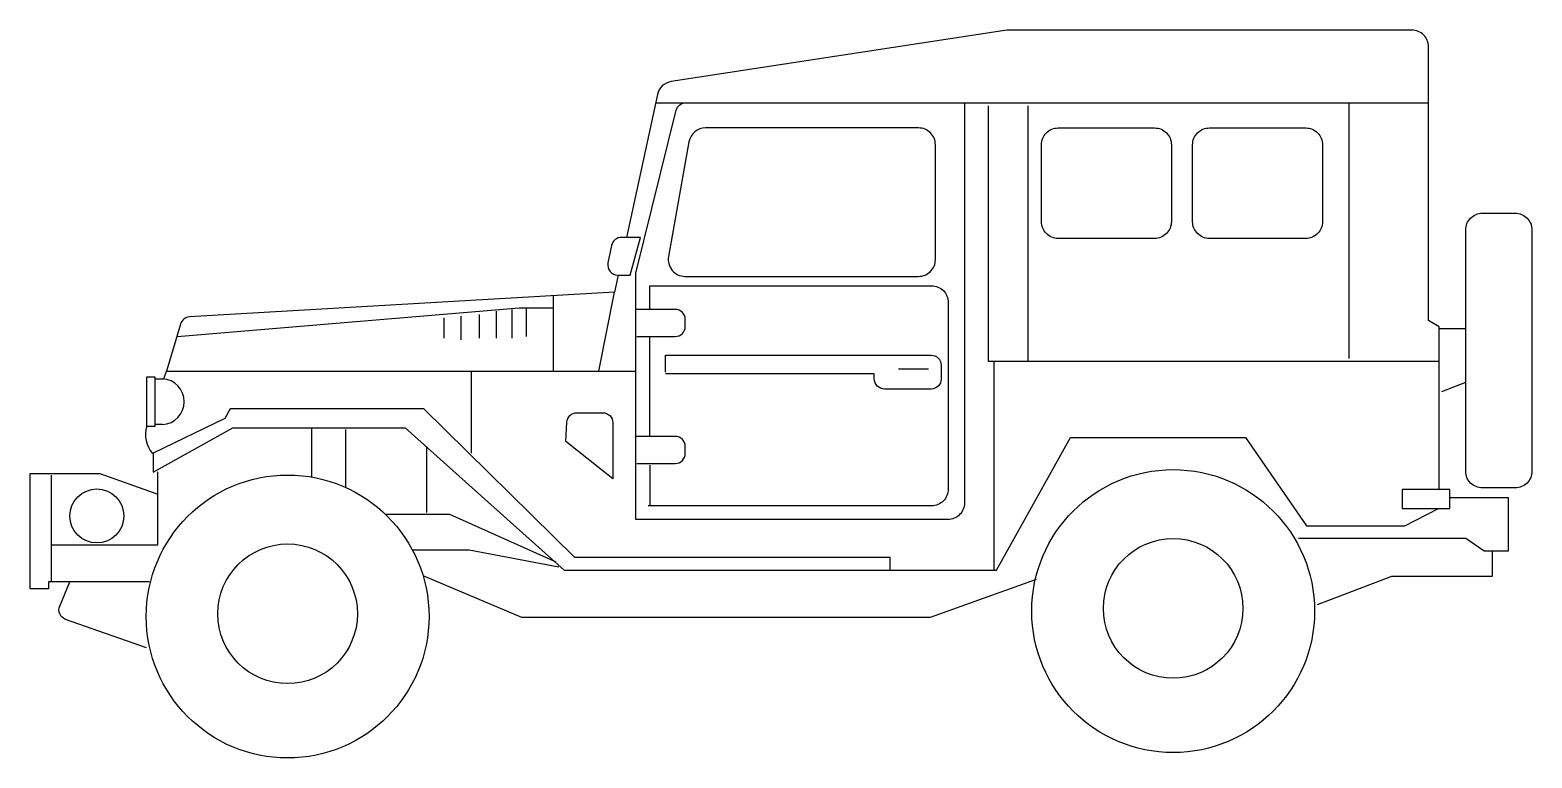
# Model space of a CAD drawing. Extents: x 0 to 4.5, y 0 to 2.18.
import ezdxf

# ---------------------------------------------------------------- set-up
doc = ezdxf.new("R2010")
doc.units = 0
doc.header["$LTSCALE"] = 100
doc.header["$MEASUREMENT"] = 0
doc.layers.add('C-CARRO', color=2, linetype='CONTINUOUS')

msp = doc.modelspace()

# ---------------------------------------------------------------- linework, layer by layer
at = {"layer": 'C-CARRO', "linetype": 'CONTINUOUS'}
for p, q in [((2.9906, 1.1869), (2.9906, 1.953)), ((1.7037, 1.1586), (1.7514, 1.395)), ((0.4406, 1.2626), (1.4654, 1.3477)), ((1.2393, 1.3179), (1.2393, 1.257)), ((1.2904, 1.3229), (1.2904, 1.252)), ((1.3457, 1.328), (1.3457, 1.257)), ((1.3968, 1.3382), (1.3968, 1.257)), ((1.4437, 1.3432), (1.4437, 1.257)), ((1.4654, 1.3477), (1.5687, 1.3477)), ((1.4863, 1.3483), (1.4863, 1.2621)), ((1.8568, 0.963), (1.8568, 1.2621)), ((4.222, 1.2861), (4.3014, 1.2861)), ((2.8874, 1.1869), (2.8874, 0.5628)), ((1.3224, 0.9127), (1.3224, 1.1586)), ((2.602, 1.1658), (2.6915, 1.1658)), ((4.2299, 1.097), (4.3014, 1.1254)), ((0.3969, 0.9985), (0.3753, 0.9985)), ((0.8432, 0.9883), (0.8432, 0.8413)), ((0.9454, 0.9833), (0.9454, 0.8109)), ((1.1882, 0.9326), (1.1882, 0.7348)), ((1.8568, 0.8768), (1.8568, 0.7551)), ((0.0639, 0.527), (0.0639, 0.8464))]:
    msp.add_line(p, q, dxfattribs=at)
for points in [[(4.222, 0.8038), (4.222, 1.291), (4.1902, 1.3099), (4.1902, 2.1297, 0.414214), (4.14, 2.1799), (2.9271, 2.1799), (1.9211, 2.0257, 0.310759), (1.8796, 1.9867), (1.7869, 1.559)], [(2.8, 1.9624), (2.8, 0.7643, -0.414214), (2.7498, 0.7141), (1.8149, 0.7141), (1.8149, 1.4517), (1.9363, 1.9396, -0.344443), (1.9656, 1.9624)], [(1.7898, 1.559), (1.7719, 1.559, 0.35634), (1.7423, 1.5349), (1.7316, 1.4823, 0.474557), (1.7611, 1.4462), (1.7985, 1.4462), (1.8292, 1.559), (1.7754, 1.559)], [(1.7625, 1.4462), (1.7514, 1.395), (0.4776, 1.3206, 0.315983), (0.4505, 1.2991), (0.4088, 1.1586)], [(1.8568, 1.3432), (1.8568, 1.4142), (2.7009, 1.4142, -0.414214), (2.7511, 1.364), (2.7511, 0.8053, -0.414214), (2.7009, 0.7551), (1.8525, 0.7551)], [(1.8184, 1.2621), (1.9331, 1.2621, 0.414214), (1.9632, 1.2922), (1.9632, 1.3131, 0.414214), (1.9331, 1.3432), (1.8142, 1.3432)], [(1.9036, 1.1556), (1.9036, 1.2063), (2.6997, 1.2063, -0.414214), (2.7298, 1.1762), (2.7298, 1.1351, -0.414214), (2.6997, 1.1049), (2.5598, 1.1049, -0.414214), (2.5296, 1.1351), (2.5296, 1.1506), (1.9036, 1.1506)], [(1.8184, 0.8819), (1.9331, 0.8819, 0.414214), (1.9632, 0.912), (1.9632, 0.9329, 0.414214), (1.9331, 0.963), (1.8142, 0.963)], [(0.3492, 0.3293), (0.1067, 0.415, -0.431278), (0.089, 0.455), (0.1192, 0.527)]]:
    msp.add_lwpolyline(points, format="xyb", dxfattribs=at)
for points in [[(1.8744, 1.9624), (4.1902, 1.9624)], [(4.222, 1.1869), (2.8715, 1.1869), (2.8715, 1.953)], [(3.9519, 1.1964), (3.9519, 1.9624)], [(1.5687, 1.1586), (1.5687, 1.3843)], [(0.3753, 1.135), (0.4009, 1.135), (0.4088, 1.1586), (1.8149, 1.1586)], [(2.5775, 0.5628), (2.5775, 0.6006), (1.6322, 0.6006), (1.1794, 1.0451), (0.5995, 1.0451), (0.5836, 1.0167), (0.3691, 0.9127), (0.3691, 0.8559), (0.6074, 0.9883), (1.1238, 0.9883), (1.6004, 0.5628), (2.8953, 0.5628), (3.1177, 0.96), (3.642, 0.96), (3.8248, 0.6952), (4.1187, 0.6952), (4.2204, 0.7471)], [(0.0639, 0.6385), (0.3833, 0.6385), (0.3833, 0.8565)], [(0.3577, 0.527), (0.0554, 0.527), (0.0554, 0.5067), (0, 0.5067), (0, 0.8515), (0.2087, 0.8515), (0.3833, 0.7903)], [(4.2537, 0.7803), (4.4285, 0.7803), (4.4285, 0.6195), (4.357, 0.6195), (4.3014, 0.6573), (3.8009, 0.6573)], [(1.0647, 0.7298), (1.2563, 0.7298), (1.5757, 0.5878)], [(1.1455, 0.6233), (1.3159, 0.6233), (1.5842, 0.5726)], [(4.3808, 0.6195), (4.3808, 0.5438), (4.079, 0.5438), (3.8565, 0.4587)], [(3.0145, 0.5344), (2.6967, 0.4209), (1.4733, 0.4209), (1.1777, 0.5451)]]:
    msp.add_lwpolyline(points, dxfattribs=at)
for points in [[(2.6624, 1.4423, 0.414214), (2.7126, 1.4925), (2.7126, 1.8366, 0.414214), (2.6624, 1.8868), (2.0238, 1.8868, 0.363313), (1.9743, 1.8454), (1.9129, 1.5013, 0.467015), (1.9623, 1.4423)], [(3.3694, 1.8868, -0.414214), (3.4196, 1.8366), (3.4196, 1.606, -0.414214), (3.3694, 1.5558), (3.0806, 1.5558, -0.414214), (3.0304, 1.606), (3.0304, 1.8366, -0.414214), (3.0806, 1.8868)], [(3.8222, 1.8868, -0.414214), (3.8724, 1.8366), (3.8724, 1.606, -0.414214), (3.8222, 1.5558), (3.5334, 1.5558, -0.414214), (3.4832, 1.606), (3.4832, 1.8366, -0.414214), (3.5334, 1.8868)], [(4.5, 0.8589, -0.414214), (4.4498, 0.8087), (4.3516, 0.8087, -0.414214), (4.3014, 0.8589), (4.3014, 1.5812, -0.414214), (4.3516, 1.6314), (4.4498, 1.6314, -0.414214), (4.5, 1.5812)], [(1.746, 0.8362), (1.6055, 0.9478), (1.6084, 1.0053, -0.399826), (1.6384, 1.034), (1.7159, 1.034, -0.414214), (1.746, 1.0038)]]:
    msp.add_lwpolyline(points, format="xyb", close=True, dxfattribs=at)
for points in [[(0.3492, 0.9934), (0.3748, 0.9934), (0.3748, 1.1404), (0.3492, 1.1404)], [(4.1107, 0.7471), (4.2537, 0.7471), (4.2537, 0.8038), (4.1107, 0.8038)]]:
    msp.add_lwpolyline(points, close=True, dxfattribs=at)
for centre, radius in [((3.425, 0.4398), 0.4237), ((0.7718, 0.4236), 0.4237), ((0.2002, 0.7247), 0.0809), ((0.7718, 0.4317), 0.2092), ((3.425, 0.4478), 0.2092)]:
    msp.add_circle(centre, radius, dxfattribs=at)
for centre, radius, start, end in [((0.3932, 1.0669), 0.0685, 273.0974, 86.9026), ((0.4295, 0.9677), 0.0835, 162.0956, 221.624)]:
    msp.add_arc(centre, radius, start, end, dxfattribs=at)

doc.saveas('drawing.dxf')
